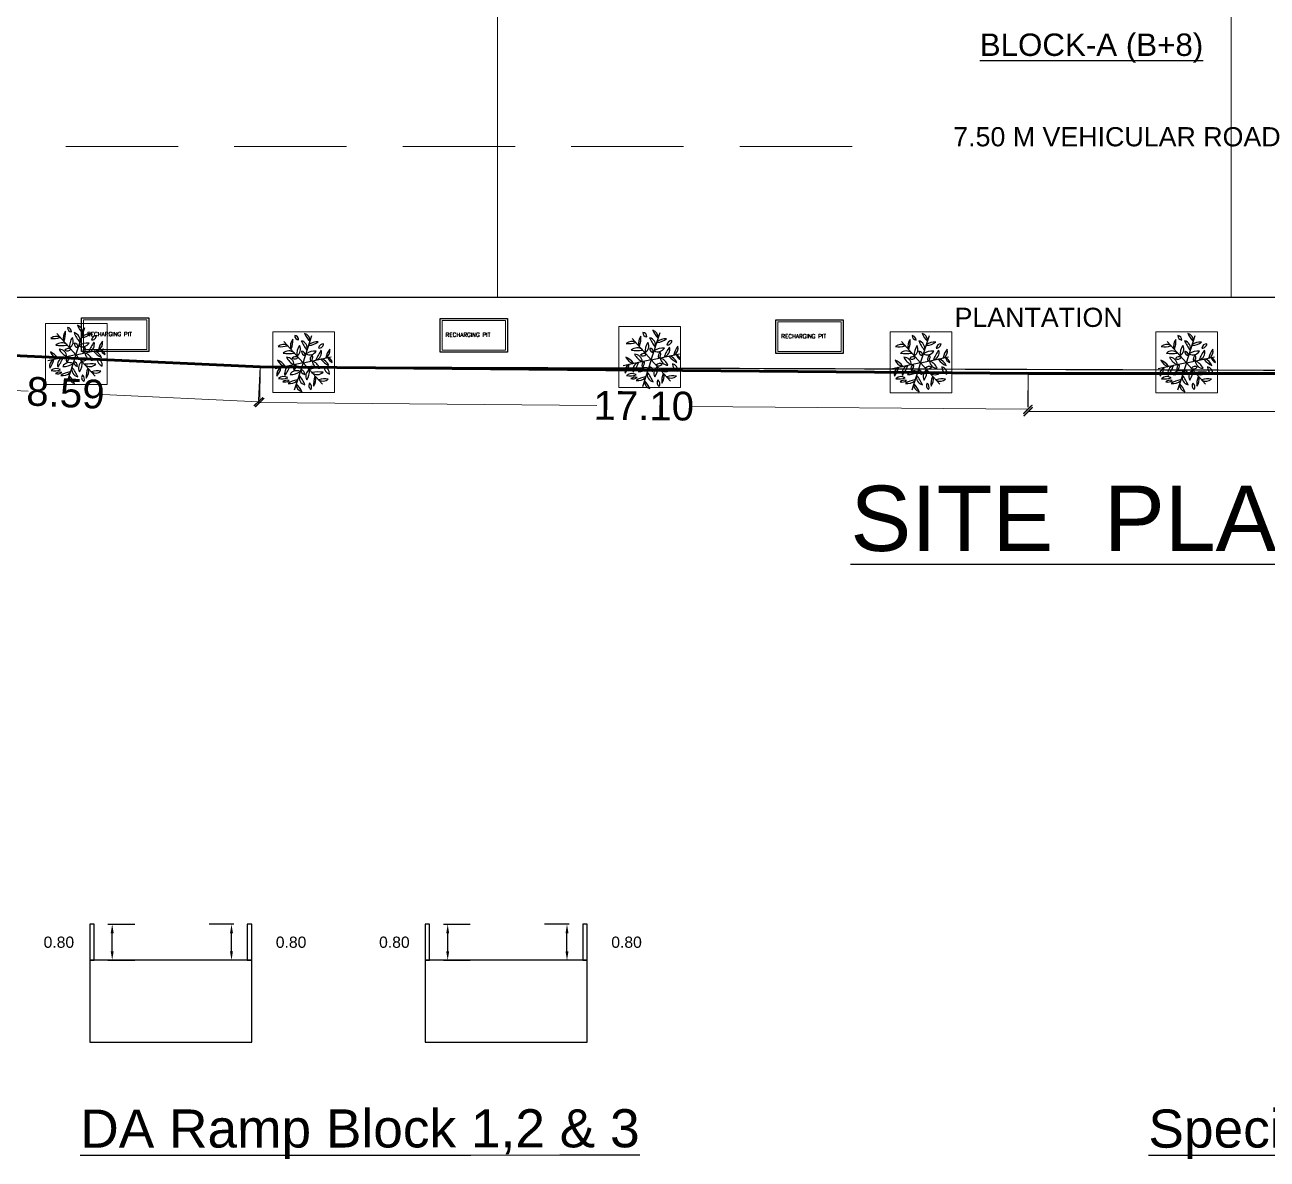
# Model space of a CAD drawing. Header units: metres. Extents: x 0 to 63445, y 32361 to 32804.
# Drawn here: x 62992.92 to 63020.57, y 32731.7 to 32756.94 of the extents above; entities that cross this region are included whole.
import ezdxf

# ---------------------------------------------------------------- set-up
doc = ezdxf.new("R2010")
doc.units = ezdxf.units.M
doc.header["$MEASUREMENT"] = 0
doc.header["$PDMODE"] = 34
doc.header["$PDSIZE"] = -10
for name, pattern in [('CONTINULUS', [0]), ('DASHED2', [0.375, 0.25, -0.125]), ('HIDDEN', [9.525, 6.35, -3.175])]:
    doc.linetypes.add(name, pattern=pattern)
doc.layers.get('0').update_dxf_attribs({"lineweight": 25})
for name, color, linetype, lineweight in [('BLK_1_FIRE_TENDER_MOVEMENT', 7, 'Continuous', 0), ('BLK_1_PARAPET_HT', 7, 'Continuous', 0), ('BLK_1_PLANTATION_GREENSTRIP', 7, 'Continuous', 0), ('BLK_2_PARAPET_HT', 7, 'Continuous', 0), ('DIM', 56, 'Continuous', 20), ('DIMENSION', 3, 'Continuous', 18), ('FUR', 32, 'Continuous', 15), ('hatch', 251, 'Continuous', 20), ('PLANTATION_TREECOVER', 7, 'Continuous', 0), ('PLOT_BOUNDARY', 3, 'Continuous', 30), ('site', 15, 'Continuous', 50), ('wall', 7, 'Continuous', 30)]:
    doc.layers.add(name, color=color, linetype=linetype, lineweight=lineweight)
doc.layers.add('BLK_1_LVL_0_FRONT_SETBACK', color=2, linetype='Continuous', plot=False)
doc.layers.add('SITE_COMPONENTS', color=7, linetype='Continuous', plot=False)
doc.layers.add('text', color=65, linetype='Continuous')
doc.layers.add('TREE', color=94, linetype='Continuous')
doc.styles.add('6COMP', font='romant.shx')
doc.styles.add('PreDCRFont', font='arial.ttf', dxfattribs={"height": 0.25})
doc.styles.get("Standard").update_dxf_attribs({"font": 'arial.ttf', "height": 0.4})
doc.styles.add('TNR', font='times.ttf', dxfattribs={"height": 0.5})
doc.dimstyles.new('ARCHANA', dxfattribs={"dimscale": 0, "dimtxt": 0.5, "dimasz": 0.5, "dimexe": 0, "dimexo": 0, "dimgap": 0, "dimtad": 0, "dimzin": 0, "dimdsep": 46, "dimtxsty": 'TNR', "dimblk": 'ARCHTICK', "dimcen": 0.09, "dimclrd": 36, "dimclre": 36, "dimclrt": 7, "dimadec": 0, "dimazin": 0, "dimtfac": 1, "dimtofl": 0, "dimtmove": 0, "dimatfit": 3, "dimldrblk": 'ARCHTICK', "dimfxl": 1, "dimfrac": 2, "dimtolj": 1, "dimtzin": 0, "dimlwd": -1, "dimlwe": -1, "dimarcsym": 0})
doc.dimstyles.new('Copy of Standard2', dxfattribs={"dimtxt": 0.25, "dimasz": 0.2, "dimexe": 0.5, "dimexo": 0.3, "dimgap": 0.09, "dimtad": 0, "dimtoh": 1, "dimzin": 0, "dimdsep": 46, "dimtxsty": 'PreDCRFont', "dimcen": 0.025, "dimdle": 0.1, "dimadec": 0, "dimazin": 0, "dimtfac": 1, "dimtofl": 0, "dimtmove": 2, "dimatfit": 3, "dimfxl": 0.18, "dimtolj": 1, "dimtzin": 0, "dimarcsym": 0})

# ---------------------------------------------------------------- blocks, each defined once
blk = doc.blocks.new('_ArchTick')
at = {"color": 0, "linetype": 'ByBlock', "const_width": 0.15}
blk.add_lwpolyline([(-0.5, -0.5), (0.5, 0.5)], dxfattribs=at)
blk = doc.blocks.new('*D68')
at = {"layer": 'Defpoints', "color": 0, "linetype": 'HIDDEN', "ltscale": 3, "transparency": 16777216}
for p in [(62989.568, 32749.719), (62998.153, 32749.33), (62989.533, 32748.942)]:
    blk.add_point(p, dxfattribs=at)
at = {"layer": 'DIM', "color": 36, "linetype": 'DASHED2', "ltscale": 3, "transparency": 16777216}
for p, q in [((62989.568, 32749.719), (62989.533, 32748.942)), ((62998.153, 32749.33), (62998.117, 32748.553))]:
    blk.add_line(p, q, dxfattribs=at)
at = {"layer": 'DIM', "ltscale": 3, "transparency": 16777216}
for p, q in [((62989.533, 32748.942), (62992.994, 32748.785)), ((62998.117, 32748.553), (62994.657, 32748.71))]:
    blk.add_line(p, q, dxfattribs=at)
at = {"layer": 'DIM', "linetype": 'HIDDEN', "ltscale": 3, "transparency": 16777216, "xscale": 0.2, "yscale": 0.2, "zscale": 0.2}
for p, rotation in [((62989.533, 32748.942), 177.4066151006056), ((62998.117, 32748.553), 357.4066151006056)]:
    blk.add_blockref('_ArchTick', p, dxfattribs=dict(at, rotation=rotation))
at = {"layer": 'DIM', "linetype": 'HIDDEN', "ltscale": 3, "transparency": 16777216, "insert": (62993.825, 32748.748), "char_height": 0.4, "attachment_point": 5, "rotation": 357.4066}
blk.add_mtext('\\A1;{\\H1.6x;8.59}', dxfattribs=at)
blk = doc.blocks.new('*D69')
at = {"layer": 'Defpoints', "color": 0, "linetype": 'HIDDEN', "ltscale": 3, "transparency": 16777216}
for p in [(62998.153, 32749.33), (63015.251, 32749.181), (62998.146, 32748.534)]:
    blk.add_point(p, dxfattribs=at)
at = {"layer": 'DIM', "color": 36, "linetype": 'DASHED2', "ltscale": 3, "transparency": 16777216}
for p, q in [((62998.153, 32749.33), (62998.146, 32748.534)), ((63015.251, 32749.181), (63015.244, 32748.384))]:
    blk.add_line(p, q, dxfattribs=at)
at = {"layer": 'DIM', "ltscale": 3, "transparency": 16777216}
for p, q in [((62998.146, 32748.534), (63005.646, 32748.468)), ((63015.244, 32748.384), (63007.743, 32748.45))]:
    blk.add_line(p, q, dxfattribs=at)
at = {"layer": 'DIM', "linetype": 'HIDDEN', "ltscale": 3, "transparency": 16777216, "xscale": 0.2, "yscale": 0.2, "zscale": 0.2}
for p, rotation in [((62998.146, 32748.534), 179.4988796956956), ((63015.244, 32748.384), 359.4988796956956)]:
    blk.add_blockref('_ArchTick', p, dxfattribs=dict(at, rotation=rotation))
at = {"layer": 'DIM', "linetype": 'HIDDEN', "ltscale": 3, "transparency": 16777216, "insert": (63006.695, 32748.459), "char_height": 0.4, "attachment_point": 5, "rotation": 359.4989}
blk.add_mtext('\\A1;{\\H1.6x;17.10}', dxfattribs=at)
blk = doc.blocks.new('*D70')
at = {"layer": 'Defpoints', "color": 0, "linetype": 'HIDDEN', "ltscale": 3, "transparency": 16777216}
for p in [(63015.251, 32749.181), (63031.454, 32749.181), (63031.454, 32748.333)]:
    blk.add_point(p, dxfattribs=at)
at = {"layer": 'DIM', "color": 36, "linetype": 'DASHED2', "ltscale": 3, "transparency": 16777216}
for p, q in [((63015.251, 32749.181), (63015.251, 32748.333)), ((63031.454, 32749.181), (63031.454, 32748.333))]:
    blk.add_line(p, q, dxfattribs=at)
at = {"layer": 'DIM', "ltscale": 3, "transparency": 16777216}
for p, q in [((63015.251, 32748.333), (63022.304, 32748.333)), ((63031.454, 32748.333), (63024.401, 32748.333))]:
    blk.add_line(p, q, dxfattribs=at)
at = {"layer": 'DIM', "linetype": 'HIDDEN', "ltscale": 3, "transparency": 16777216, "xscale": 0.2, "yscale": 0.2, "zscale": 0.2, "rotation": 180}
blk.add_blockref('_ArchTick', (63015.251, 32748.333), dxfattribs=at)
at = {"layer": 'DIM', "linetype": 'HIDDEN', "ltscale": 3, "transparency": 16777216, "xscale": 0.2, "yscale": 0.2, "zscale": 0.2}
blk.add_blockref('_ArchTick', (63031.454, 32748.333), dxfattribs=at)
at = {"layer": 'DIM', "linetype": 'HIDDEN', "ltscale": 3, "transparency": 16777216, "insert": (63023.352, 32748.333), "char_height": 0.4, "attachment_point": 5}
blk.add_mtext('\\A1;{\\H1.6x;16.20}', dxfattribs=at)
blk = doc.blocks.new('A$C6F0F3F3F')
at = {"layer": 'TREE'}
for points in [[(11.43, 11.79, 0), (3.61, 20.47, 0)], [(11.43, 11.79, 0), (15.03, 22.9, 0)], [(11.43, 11.79, 0), (0, 9.36, 0)], [(11.43, 11.79, 0), (7.82, 0.68, 0)], [(11.43, 11.79, 0), (22.85, 14.22, 0)], [(11.43, 11.79, 0), (19.25, 3.11, 0)]]:
    blk.add_polyline3d(points, dxfattribs=at)
for centre, radius, start, end in [((11.12, 18.41), 4.91, 143.3521, 190.9965), ((-1.26, 20.59), 8.47, 338.197, 5.0866), ((9.76, 22.83), 1.77, 176.5427, 264.4723), ((7.67, 21.03), 1.93, 0.9077, 80.1073), ((27.78, 28.31), 18.68, 203.8113, 217.5003), ((9.89, 17.6), 3.27, 347.2702, 75.7188), ((19.33, 26.48), 7.79, 200.3878, 229.0632), ((11.02, 20.65), 3.28, 359.75, 72.0497), ((17.01, 15.37), 4.91, 83.3521, 130.9965), ((3.43, 16), 3.28, 59.75, 132.0497), ((2.53, 26.11), 7.79, 260.3878, 289.0632), ((5.62, 13.36), 3.27, 47.2702, 135.7188), ((5.3, 34.22), 18.68, 263.8113, 277.5003), ((15.09, 15.24), 6.23, 145.1527, 185.9348), ((7.19, 17.28), 3.18, 302.4729, 28.6145), ((12.53, 16.44), 1.77, 176.5427, 264.4723), ((10.44, 14.65), 1.93, 0.9077, 80.1073), ((16.25, 10.34), 6.23, 85.1527, 125.9348), ((14.06, 18.2), 3.18, 242.4729, 328.6145), ((12.71, 27.17), 8.47, 278.197, 305.0866), ((15.69, 16.03), 3.27, 287.2702, 15.7188), ((33.91, 5.89), 18.68, 143.8113, 157.5003), ((17.97, 19.6), 1.81, 262.8639, 358.5782), ((19.84, 17.43), 2.13, 91.7015, 169.7406), ((28.28, 12.33), 7.79, 140.3878, 169.0632), ((19.07, 16.61), 3.28, 299.75, 12.0497), ((-2.54, 5.21), 8.47, 38.197, 65.0866), ((5.54, 14.84), 4.91, 203.3521, 250.9965), ((7.16, 7.55), 3.27, 107.2702, 195.7188), ((-11.06, 17.69), 18.68, 323.8113, 337.5003), ((4.56, 10.87), 3.18, 2.4729, 88.6145), ((10.27, 16.69), 6.23, 205.1527, 245.9348), ((8.46, 12.36), 1.93, 60.9077, 140.1073), ((7.95, 15.07), 1.77, 236.5427, 324.4723), ((9.45, 9.5), 1.93, 120.9077, 200.1073), ((6.85, 10.42), 1.77, 296.5427, 24.4723), ((14.9, 8.51), 1.77, 56.5427, 144.4723), ((16.01, 13.16), 1.77, 116.5427, 204.4723), ((13.41, 14.08), 1.93, 300.9077, 20.1073), ((12.58, 6.89), 6.23, 25.1527, 65.9348), ((18.29, 12.71), 3.18, 182.4729, 268.6145), ((25.39, 18.37), 8.47, 218.197, 245.0866), ((17.32, 8.74), 4.91, 23.3521, 70.9965), ((19.55, 7.58), 2.59, 350.709, 79.1064), ((23.1, 10.05), 3.05, 178.6571, 251.1583), ((24.57, 14.82), 3.16, 196.0238, 246.0109), ((20.58, 11.34), 2.77, 12.2233, 69.8114), ((3.95, 7.01), 3.28, 119.75, 192.0497), ((-5.26, 11.29), 7.79, 320.3878, 349.0632), ((3.55, 2.89), 3.28, 59.75, 132.0497), ((2.66, 13), 7.79, 260.3878, 289.0632), ((8.79, 5.38), 3.18, 62.4729, 148.6145), ((6.61, 13.24), 6.23, 265.1527, 305.9348), ((12.97, 5.98), 3.27, 167.2702, 255.7188), ((-4.93, -4.73), 18.68, 23.8113, 37.5003), ((10.32, 7.14), 1.77, 356.5427, 84.4723), ((12.42, 8.93), 1.93, 180.9077, 260.1073), ((15.66, 6.3), 3.18, 122.4729, 208.6145), ((7.76, 8.34), 6.23, 325.1527, 5.9348), ((14.4, 11.22), 1.93, 240.9077, 320.1073), ((17.23, 10.22), 3.27, 227.2702, 315.7188), ((17.56, -10.64), 18.68, 83.8113, 97.5003), ((24.11, 2.99), 8.47, 158.197, 185.0866), ((11.73, 5.17), 4.91, 323.3521, 10.9965), ((19.43, 7.58), 3.28, 239.75, 312.0497), ((20.32, -2.53), 7.79, 80.3878, 109.0632), ((4.95, 1.52), 3.16, 76.0238, 126.0109), ((3.94, 6.72), 2.77, 252.2233, 309.8114), ((10.14, -3.59), 8.47, 98.197, 125.0866), ((5.84, 8.21), 4.91, 263.3521, 310.9965), ((11.84, 3.12), 3.28, 179.75, 252.0497), ((3.53, -2.71), 7.79, 20.3878, 49.0632), ((15.58, 2.45), 1.81, 142.8639, 238.5782), ((12.76, 1.91), 2.13, 331.7015, 49.7406)]:
    blk.add_arc(centre, radius, start, end, dxfattribs=at)
blk = doc.blocks.new('A$C07C01A8C')
at = {"color": 8}
for points in [[(0, 0), (1.5, 0), (1.5, 0.75), (0, 0.75)], [(0.046, 0.046), (1.454, 0.046), (1.454, 0.704), (0.046, 0.704)]]:
    blk.add_lwpolyline(points, close=True, dxfattribs=at)
at = {"layer": 'text', "linetype": 'Continuous', "ltscale": 0.4, "style": '6COMP'}
blk.add_text('RECHARGING PIT', height=0.0913, dxfattribs=at).set_placement((0.122, 0.341))
blk = doc.blocks.new('*D478')
at = {"layer": 'BLK_1_PARAPET_HT', "color": 0, "linetype": 'Continuous', "lineweight": -2, "transparency": 16777216}
for p, q in [((62997.57, 32736.924), (62997.018, 32736.924)), ((62997.518, 32736.324), (62997.518, 32736.724)), ((62997.57, 32736.124), (62997.018, 32736.124))]:
    blk.add_line(p, q, dxfattribs=at)
at = {"layer": 'BLK_1_PARAPET_HT', "color": 0, "linetype": 'Continuous', "transparency": 16777216}
for points in [[(62997.485, 32736.724), (62997.551, 32736.724), (62997.518, 32736.924)], [(62997.485, 32736.324), (62997.551, 32736.324), (62997.518, 32736.124)]]:
    blk.add_solid(points, dxfattribs=at)
at = {"layer": 'Defpoints', "color": 0, "linetype": 'Continuous', "transparency": 16777216}
for p in [(62997.518, 32736.924), (62997.87, 32736.924), (62997.87, 32736.124)]:
    blk.add_point(p, dxfattribs=at)
at = {"layer": 'BLK_1_PARAPET_HT', "color": 0, "linetype": 'Continuous', "transparency": 16777216, "insert": (62998.844, 32736.524), "char_height": 0.25, "attachment_point": 5, "style": 'PreDCRFont'}
blk.add_mtext('\\A1;0.80', dxfattribs=at)
blk = doc.blocks.new('*D479')
at = {"layer": 'BLK_1_PARAPET_HT', "color": 0, "linetype": 'Continuous', "lineweight": -2, "transparency": 16777216}
for p, q in [((62994.768, 32736.924), (62995.363, 32736.924)), ((62994.863, 32736.324), (62994.863, 32736.724)), ((62994.768, 32736.124), (62995.363, 32736.124))]:
    blk.add_line(p, q, dxfattribs=at)
at = {"layer": 'BLK_1_PARAPET_HT', "color": 0, "linetype": 'Continuous', "transparency": 16777216}
for points in [[(62994.829, 32736.724), (62994.896, 32736.724), (62994.863, 32736.924)], [(62994.829, 32736.324), (62994.896, 32736.324), (62994.863, 32736.124)]]:
    blk.add_solid(points, dxfattribs=at)
at = {"layer": 'Defpoints', "color": 0, "linetype": 'Continuous', "transparency": 16777216}
for p in [(62994.468, 32736.924), (62994.863, 32736.924), (62994.468, 32736.124)]:
    blk.add_point(p, dxfattribs=at)
at = {"layer": 'BLK_1_PARAPET_HT', "color": 0, "linetype": 'Continuous', "transparency": 16777216, "insert": (62993.676, 32736.524), "char_height": 0.25, "attachment_point": 5, "style": 'PreDCRFont'}
blk.add_mtext('\\A1;0.80', dxfattribs=at)
blk = doc.blocks.new('*D948')
at = {"layer": 'BLK_2_PARAPET_HT', "color": 0, "linetype": 'Continuous', "lineweight": -2, "transparency": 16777216}
for p, q in [((63005.037, 32736.924), (63004.485, 32736.924)), ((63004.985, 32736.324), (63004.985, 32736.724)), ((63005.037, 32736.124), (63004.485, 32736.124))]:
    blk.add_line(p, q, dxfattribs=at)
at = {"layer": 'BLK_2_PARAPET_HT', "color": 0, "linetype": 'Continuous', "transparency": 16777216}
for points in [[(63004.952, 32736.724), (63005.019, 32736.724), (63004.985, 32736.924)], [(63004.952, 32736.324), (63005.019, 32736.324), (63004.985, 32736.124)]]:
    blk.add_solid(points, dxfattribs=at)
at = {"layer": 'Defpoints', "color": 0, "linetype": 'Continuous', "transparency": 16777216}
for p in [(63004.985, 32736.924), (63005.337, 32736.924), (63005.337, 32736.124)]:
    blk.add_point(p, dxfattribs=at)
at = {"layer": 'BLK_2_PARAPET_HT', "color": 0, "linetype": 'Continuous', "transparency": 16777216, "insert": (63006.311, 32736.524), "char_height": 0.25, "attachment_point": 5, "style": 'PreDCRFont'}
blk.add_mtext('\\A1;0.80', dxfattribs=at)
blk = doc.blocks.new('*D949')
at = {"layer": 'BLK_2_PARAPET_HT', "color": 0, "linetype": 'Continuous', "lineweight": -2, "transparency": 16777216}
for p, q in [((63002.235, 32736.924), (63002.83, 32736.924)), ((63002.33, 32736.324), (63002.33, 32736.724)), ((63002.235, 32736.124), (63002.83, 32736.124))]:
    blk.add_line(p, q, dxfattribs=at)
at = {"layer": 'BLK_2_PARAPET_HT', "color": 0, "linetype": 'Continuous', "transparency": 16777216}
for points in [[(63002.297, 32736.724), (63002.363, 32736.724), (63002.33, 32736.924)], [(63002.297, 32736.324), (63002.363, 32736.324), (63002.33, 32736.124)]]:
    blk.add_solid(points, dxfattribs=at)
at = {"layer": 'Defpoints', "color": 0, "linetype": 'Continuous', "transparency": 16777216}
for p in [(63001.935, 32736.924), (63002.33, 32736.924), (63001.935, 32736.124)]:
    blk.add_point(p, dxfattribs=at)
at = {"layer": 'BLK_2_PARAPET_HT', "color": 0, "linetype": 'Continuous', "transparency": 16777216, "insert": (63001.143, 32736.524), "char_height": 0.25, "attachment_point": 5, "style": 'PreDCRFont'}
blk.add_mtext('\\A1;0.80', dxfattribs=at)

msp = doc.modelspace()

# ---------------------------------------------------------------- linework, layer by layer
at = {"color": 1, "ltscale": 0.5}
for points in [[(62994.3622, 32736.124), (62994.4615, 32736.124), (62994.4615, 32736.924), (62994.3622, 32736.924)], [(62997.8703, 32736.124), (62997.9696, 32736.124), (62997.9696, 32736.924), (62997.8703, 32736.924)], [(63001.8293, 32736.124), (63001.9287, 32736.124), (63001.9287, 32736.924), (63001.8293, 32736.924)], [(63005.3374, 32736.124), (63005.4368, 32736.124), (63005.4368, 32736.924), (63005.3374, 32736.924)], [(62994.3622, 32734.3035), (62997.9696, 32734.3035), (62997.9696, 32736.124), (62994.3622, 32736.124)], [(63001.8293, 32734.3035), (63005.4368, 32734.3035), (63005.4368, 32736.124), (63001.8293, 32736.124)]]:
    msp.add_lwpolyline(points, close=True, dxfattribs=at)
at = {"layer": 'BLK_1_FIRE_TENDER_MOVEMENT', "color": 7, "ltscale": 0.5}
msp.add_lwpolyline([(63019.7714, 32758.3753), (63003.4403, 32758.3753), (63003.4403, 32750.8803), (63019.7714, 32750.8803)], close=True, dxfattribs=at)
at = {"layer": 'BLK_1_LVL_0_FRONT_SETBACK', "color": 2}
msp.add_lwpolyline([(62985.3163, 32758.3753), (62985.3091, 32750.3873), (62989.5683, 32749.7189), (62998.1526, 32749.33), (63016.088, 32749.2672), (63046.8705, 32749.1635), (63046.7442, 32758.3753), (62985.3163, 32758.3753)], close=True, dxfattribs=at)
at = {"layer": 'BLK_1_PLANTATION_GREENSTRIP', "ltscale": 0.5}
msp.add_lwpolyline([(63045.0909, 32749.1655), (63045.0909, 32750.8803), (62982.1676, 32750.8803), (62989.5683, 32749.7189), (62997.6468, 32749.353), (62998.1526, 32749.33), (62998.3217, 32749.3295), (62998.7641, 32749.3295), (63000.1904, 32749.3229), (63004.4218, 32749.3081), (63025.5436, 32749.234), (63027.5734, 32749.2269), (63039.0293, 32749.1867), (63045.0909, 32749.1655)], close=True, dxfattribs=at)
at = {"layer": 'hatch', "linetype": 'DASHED2', "ltscale": 10}
msp.add_line((63011.3308, 32754.23), (62978.4511, 32754.23), dxfattribs=at)
at = {"layer": 'PLANTATION_TREECOVER', "color": 2, "ltscale": 0.5}
for points in [[(62993.3777, 32750.2902), (62994.7505, 32750.2902), (62994.7505, 32748.9337), (62993.3777, 32748.9337)], [(62998.4355, 32750.111), (62999.8084, 32750.111), (62999.8084, 32748.7545), (62998.4355, 32748.7545)], [(63006.1408, 32750.228), (63007.5136, 32750.228), (63007.5136, 32748.8714), (63006.1408, 32748.8714)], [(63012.1782, 32750.1099), (63013.551, 32750.1099), (63013.551, 32748.7534), (63012.1782, 32748.7534)], [(63018.0931, 32750.1099), (63019.466, 32750.1099), (63019.466, 32748.7534), (63018.0931, 32748.7534)]]:
    msp.add_lwpolyline(points, close=True, dxfattribs=at)
at = {"layer": 'PLOT_BOUNDARY', "linetype": 'CONTINULUS', "ltscale": 0.05}
msp.add_lwpolyline([(63056.9716, 32749.1523), (63045.0909, 32749.1655), (62998.1526, 32749.33), (62990.1283, 32749.6935), (62989.5683, 32749.7189), (62980.8627, 32751.085), (62977.7054, 32751.5805)], dxfattribs=at)
at = {"layer": 'site', "lineweight": 60}
msp.add_lwpolyline([(63056.9716, 32749.1523), (63031.4536, 32749.1805), (63015.2506, 32749.1805), (62998.1526, 32749.33), (62989.5683, 32749.7189), (62981.1572, 32751.0388), (62972.7461, 32752.3588), (62973.877, 32757.0249), (62975.2952, 32761.6021), (62968.9659, 32763.5632), (62962.9238, 32765.4353), (62957.8425, 32766.4844), (62958.7306, 32770.7858), (62959.5756, 32774.8788), (62960.6477, 32781.8624), (62961.7198, 32788.846), (62985.0492, 32788.5887), (63006.7382, 32788.5887), (63025.8201, 32788.456), (63038.9275, 32788.5365), (63050.5935, 32788.6172), (63062.2607, 32788.698)], dxfattribs=at)
at = {"layer": 'SITE_COMPONENTS', "color": 1, "linetype": 'CONTINULUS', "ltscale": 0.05}
for points in [[(62994.1806, 32750.4209), (62995.6806, 32750.4209), (62995.6806, 32749.6709), (62994.1806, 32749.6709)], [(63002.1617, 32750.406), (63003.6617, 32750.406), (63003.6617, 32749.656), (63002.1617, 32749.656)], [(63009.6329, 32750.3729), (63011.1329, 32750.3729), (63011.1329, 32749.6229), (63009.6329, 32749.6229)]]:
    msp.add_lwpolyline(points, close=True, dxfattribs=at)
at = {"layer": 'wall'}
msp.add_line((62982.0787, 32750.8803), (63045.0928, 32750.8803), dxfattribs=at)

# ---------------------------------------------------------------- block references
at = {"layer": 'DIMENSION', "ltscale": 3}
for p in [(62994.1807, 32749.6709), (63002.1618, 32749.656), (63009.633, 32749.6229)]:
    msp.add_blockref('A$C07C01A8C', p, dxfattribs=at)
at = {"layer": 'FUR', "xscale": 0.0546311990480498, "yscale": 0.0546311990480498, "zscale": 0.0546311990480498}
for p in [(62993.4306, 32748.9551), (62998.4884, 32748.776), (63006.238, 32748.8436), (63012.231, 32748.7748), (63018.146, 32748.7748)]:
    msp.add_blockref('A$C6F0F3F3F', p, dxfattribs=at)

# ---------------------------------------------------------------- texts
at = {"layer": 'text'}
for s, height, p in [('%%UBLOCK-A (B+8)', 0.498717, (63014.1717, 32756.2476)), ('%%USITE  PLAN', 1.453986, (63011.2934, 32745.2314))]:
    msp.add_text(s, height=height, dxfattribs=at).set_placement(p)
at = {"layer": 'text', "char_height": 0.426732, "width": 11.789214, "attachment_point": 9}
for s, insert in [('\\pxqc;7.50 M VEHICULAR ROAD', (63023.12, 32754.23)), ('\\pxqc;PLANTATION', (63021.3762, 32750.2114))]:
    msp.add_mtext(s, dxfattribs=dict(at, insert=insert))
at = {"layer": 'text', "ltscale": 0.5, "char_height": 0.848501, "width": 21.498368, "attachment_point": 1, "rotation": 0.03732}
for s, insert in [('{\\LDA Ramp Block 1,2 & 3}', (62994.1526, 32732.8021)), ('{\\LSpecial Lift Handrail Detail}', (63017.9259, 32732.8021))]:
    msp.add_mtext(s, dxfattribs=dict(at, insert=insert))

# ---------------------------------------------------------------- dimensions: what is measured, and where the dimension line sits
at = {"layer": 'BLK_1_PARAPET_HT', "color": 2, "linetype": 'Continuous'}
for base, p1, p2, picture, middle in [((62994.8627, 32736.924), (62994.4678, 32736.124), (62994.4678, 32736.924), '*D479', (62993.6758, 32736.524)), ((62997.5182, 32736.924), (62997.8703, 32736.124), (62997.8703, 32736.924), '*D478', (62998.8437, 32736.524))]:
    dim = msp.add_linear_dim(base=base, p1=p1, p2=p2, angle=90, dimstyle='Copy of Standard2', override={"dimpost": '\\X', "dimfxl": 0.15, "dimfxlon": 1}, dxfattribs=at)
    dim.commit()
    dim.dimension.update_dxf_attribs({"geometry": picture, "text_midpoint": middle, "dimtype": 160})
at = {"layer": 'BLK_2_PARAPET_HT', "color": 2, "linetype": 'Continuous'}
for base, p1, p2, picture, middle in [((63002.3298, 32736.924), (63001.935, 32736.124), (63001.935, 32736.924), '*D949', (63001.1429, 32736.524)), ((63004.9853, 32736.924), (63005.3374, 32736.124), (63005.3374, 32736.924), '*D948', (63006.3108, 32736.524))]:
    dim = msp.add_linear_dim(base=base, p1=p1, p2=p2, angle=90, dimstyle='Copy of Standard2', override={"dimpost": '\\X', "dimfxl": 0.15, "dimfxlon": 1}, dxfattribs=at)
    dim.commit()
    dim.dimension.update_dxf_attribs({"geometry": picture, "text_midpoint": middle, "dimtype": 160})
at = {"layer": 'DIM', "linetype": 'HIDDEN', "ltscale": 3}
for p1, p2, distance, picture, middle in [((62998.1526, 32749.33), (62989.5683, 32749.7189), 0.7777, '*D68', (62993.8253, 32748.7475)), ((63015.2506, 32749.1805), (62998.1526, 32749.33), 0.7962, '*D69', (63006.6946, 32748.4591)), ((63015.2506, 32749.1805), (63031.4536, 32749.1805), -0.8474, '*D70', (63023.3521, 32748.3331))]:
    dim = msp.add_aligned_dim(p1=p1, p2=p2, distance=distance, text='{\\H1.6x;<>}', dimstyle='ARCHANA', override={"dimscale": 1, "dimtxt": 0.278, "dimasz": 0.2, "dimtxsty": 'Standard', "dimclrd": 256, "dimclrt": 256, "dimfxlon": 1, "dimarcsym": 1}, dxfattribs=at)
    dim.commit()
    dim.dimension.update_dxf_attribs({"geometry": picture, "text_midpoint": middle})

doc.saveas('drawing.dxf')
